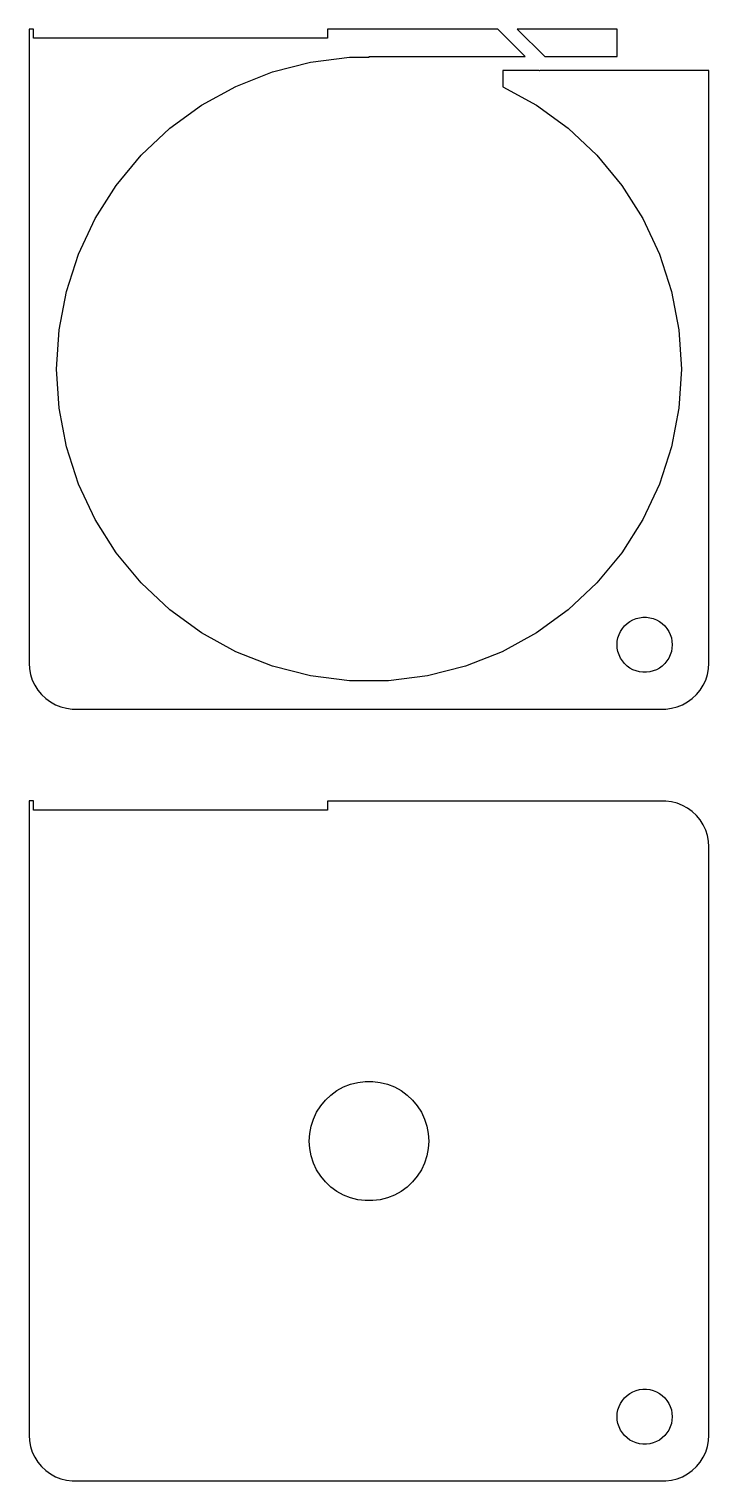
# Model space of a CAD drawing. Header units: metres. Extents: x -37 to 37, y 131 to 289.
import ezdxf

# ---------------------------------------------------------------- set-up
doc = ezdxf.new("R2010")
doc.units = ezdxf.units.M

msp = doc.modelspace()

# ---------------------------------------------------------------- linework, layer by layer
for p, q in [((-36.5, 289), (-37, 289)), ((-37, 289), (-37, 220)), ((-36.5, 288), (-36.5, 289)), ((-4.5, 288), (-36.5, 288)), ((14.0099, 288.99), (-4.5, 288.99)), ((-4.5, 288.99), (-4.5, 288)), ((17, 286), (14.0099, 288.99)), ((27, 288.99), (16.1312, 288.99)), ((16.1312, 288.99), (19.1213, 286)), ((27, 286), (27, 288.99)), ((0, 285.933), (0, 286)), ((0, 286), (17, 286)), ((19.1213, 286), (27, 286)), ((-10.5066, 284.336), (-6.37096, 285.398)), ((-6.37096, 285.398), (-2.13487, 285.933)), ((-2.13487, 285.933), (0, 285.933)), ((18.5, 284.5), (14.561, 284.5)), ((14.561, 284.5), (14.561, 282.718)), ((18.5533, 284.447), (18.5, 284.5)), ((18.6066, 284.5), (18.5533, 284.447)), ((36.9685, 284.5), (18.6066, 284.5)), ((37, 284), (36.9685, 284.5)), ((-14.4765, 282.764), (-10.5066, 284.336)), ((37, 220), (37, 284)), ((-18.2181, 280.707), (-14.4765, 282.764)), ((14.561, 282.718), (18.2181, 280.707)), ((-21.6724, 278.197), (-18.2181, 280.707)), ((18.2181, 280.707), (21.6724, 278.197)), ((-24.7849, 275.275), (-21.6724, 278.197)), ((21.6724, 278.197), (24.7849, 275.275)), ((-27.5066, 271.985), (-24.7849, 275.275)), ((24.7849, 275.275), (27.5066, 271.985)), ((-29.7944, 268.38), (-27.5066, 271.985)), ((27.5066, 271.985), (29.7944, 268.38)), ((-31.6124, 264.516), (-29.7944, 268.38)), ((29.7944, 268.38), (31.6124, 264.516)), ((-32.9318, 260.455), (-31.6124, 264.516)), ((31.6124, 264.516), (32.9318, 260.455)), ((-33.7319, 256.261), (-32.9318, 260.455)), ((32.9318, 260.455), (33.7319, 256.261)), ((-34, 252), (-33.7319, 256.261)), ((33.7319, 256.261), (34, 252)), ((-33.7319, 247.739), (-34, 252)), ((34, 252), (33.7319, 247.739)), ((-32.9318, 243.545), (-33.7319, 247.739)), ((33.7319, 247.739), (32.9318, 243.545)), ((-31.6124, 239.484), (-32.9318, 243.545)), ((32.9318, 243.545), (31.6124, 239.484)), ((-29.7944, 235.62), (-31.6124, 239.484)), ((31.6124, 239.484), (29.7944, 235.62)), ((-27.5066, 232.015), (-29.7944, 235.62)), ((29.7944, 235.62), (27.5066, 232.015)), ((-24.7849, 228.725), (-27.5066, 232.015)), ((27.5066, 232.015), (24.7849, 228.725)), ((-21.6724, 225.803), (-24.7849, 228.725)), ((24.7849, 228.725), (21.6724, 225.803)), ((-18.2181, 223.293), (-21.6724, 225.803)), ((21.6724, 225.803), (18.2181, 223.293)), ((28.0877, 224.312), (28.3925, 224.533)), ((28.3925, 224.533), (28.7227, 224.714)), ((28.7227, 224.714), (29.0729, 224.853)), ((29.0729, 224.853), (29.4379, 224.947)), ((29.4379, 224.947), (29.8116, 224.994)), ((29.8116, 224.994), (30.1884, 224.994)), ((30.1884, 224.994), (30.5621, 224.947)), ((30.5621, 224.947), (30.927, 224.853)), ((30.927, 224.853), (31.2773, 224.714)), ((31.2773, 224.714), (31.6075, 224.533)), ((31.6075, 224.533), (31.9123, 224.312)), ((-14.4765, 221.236), (-18.2181, 223.293)), ((18.2181, 223.293), (14.4765, 221.236)), ((27.0942, 222.746), (27.2107, 223.104)), ((27.2107, 223.104), (27.3711, 223.445)), ((27.3711, 223.445), (27.5729, 223.763)), ((27.5729, 223.763), (27.8131, 224.054)), ((27.8131, 224.054), (28.0877, 224.312)), ((31.9123, 224.312), (32.1869, 224.054)), ((32.1869, 224.054), (32.427, 223.763)), ((32.427, 223.763), (32.6289, 223.445)), ((32.6289, 223.445), (32.7893, 223.104)), ((32.7893, 223.104), (32.9057, 222.746)), ((-10.5066, 219.664), (-14.4765, 221.236)), ((14.4765, 221.236), (10.5066, 219.664)), ((27, 222), (27.0237, 222.376)), ((27.0237, 221.624), (27, 222)), ((27.0237, 222.376), (27.0942, 222.746)), ((27.0942, 221.254), (27.0237, 221.624)), ((27.2107, 220.896), (27.0942, 221.254)), ((32.9057, 221.254), (32.7893, 220.896)), ((32.9057, 222.746), (32.9763, 222.376)), ((32.9763, 221.624), (32.9057, 221.254)), ((32.9763, 222.376), (33, 222)), ((33, 222), (32.9763, 221.624)), ((-37, 220), (-36.9606, 219.373)), ((-6.37096, 218.602), (-10.5066, 219.664)), ((10.5066, 219.664), (6.37096, 218.602)), ((27.3711, 220.555), (27.2107, 220.896)), ((27.5729, 220.237), (27.3711, 220.555)), ((27.8131, 219.946), (27.5729, 220.237)), ((28.0877, 219.688), (27.8131, 219.946)), ((28.3925, 219.467), (28.0877, 219.688)), ((31.9123, 219.688), (31.6075, 219.467)), ((32.1869, 219.946), (31.9123, 219.688)), ((32.427, 220.237), (32.1869, 219.946)), ((32.6289, 220.555), (32.427, 220.237)), ((32.7893, 220.896), (32.6289, 220.555)), ((36.9606, 219.373), (37, 220)), ((-36.9606, 219.373), (-36.8429, 218.757)), ((-36.8429, 218.757), (-36.6489, 218.159)), ((-36.6489, 218.159), (-36.3815, 217.591)), ((-2.13487, 218.067), (-6.37096, 218.602)), ((2.13487, 218.067), (-2.13487, 218.067)), ((6.37096, 218.602), (2.13487, 218.067)), ((28.7227, 219.286), (28.3925, 219.467)), ((29.0729, 219.147), (28.7227, 219.286)), ((29.4379, 219.053), (29.0729, 219.147)), ((29.8116, 219.006), (29.4379, 219.053)), ((30.1884, 219.006), (29.8116, 219.006)), ((30.5621, 219.053), (30.1884, 219.006)), ((30.927, 219.147), (30.5621, 219.053)), ((31.2773, 219.286), (30.927, 219.147)), ((31.6075, 219.467), (31.2773, 219.286)), ((36.3815, 217.591), (36.6489, 218.159)), ((36.6489, 218.159), (36.8429, 218.757)), ((36.8429, 218.757), (36.9606, 219.373)), ((-36.3815, 217.591), (-36.0451, 217.061)), ((-36.0451, 217.061), (-35.6448, 216.577)), ((-35.6448, 216.577), (-35.1871, 216.147)), ((35.1871, 216.147), (35.6448, 216.577)), ((35.6448, 216.577), (36.0451, 217.061)), ((36.0451, 217.061), (36.3815, 217.591)), ((-35.1871, 216.147), (-34.6791, 215.778)), ((-34.6791, 215.778), (-34.1289, 215.476)), ((-34.1289, 215.476), (-33.5451, 215.245)), ((-33.5451, 215.245), (-32.9369, 215.089)), ((-32.9369, 215.089), (-32.3139, 215.01)), ((-32.3139, 215.01), (32.3139, 215.01)), ((32.3139, 215.01), (32.9369, 215.089)), ((32.9369, 215.089), (33.5451, 215.245)), ((33.5451, 215.245), (34.1289, 215.476)), ((34.1289, 215.476), (34.6791, 215.778)), ((34.6791, 215.778), (35.1871, 216.147)), ((-36.5, 205), (-37, 205)), ((-37, 205), (-37, 136)), ((-36.5, 204), (-36.5, 205)), ((-4.5, 204), (-36.5, 204)), ((32.3139, 204.99), (-4.5, 204.99)), ((-4.5, 204.99), (-4.5, 204)), ((32.9369, 204.911), (32.3139, 204.99)), ((33.5451, 204.755), (32.9369, 204.911)), ((34.1289, 204.524), (33.5451, 204.755)), ((34.6791, 204.222), (34.1289, 204.524)), ((35.1871, 203.853), (34.6791, 204.222)), ((35.6448, 203.423), (35.1871, 203.853)), ((36.0451, 202.939), (35.6448, 203.423)), ((36.3815, 202.409), (36.0451, 202.939)), ((36.6489, 201.841), (36.3815, 202.409)), ((36.8429, 201.243), (36.6489, 201.841)), ((36.9606, 200.627), (36.8429, 201.243)), ((37, 200), (36.9606, 200.627)), ((37, 136), (37, 200)), ((-3.48286, 173.488), (-2.76756, 173.881)), ((-2.76756, 173.881), (-2.00861, 174.182)), ((-2.00861, 174.182), (-1.21797, 174.385)), ((-1.21797, 174.385), (-0.40813, 174.487)), ((-0.40813, 174.487), (0.40813, 174.487)), ((0.40813, 174.487), (1.21797, 174.385)), ((1.21797, 174.385), (2.00861, 174.182)), ((2.00861, 174.182), (2.76756, 173.881)), ((2.76756, 173.881), (3.48286, 173.488)), ((-5.25861, 171.821), (-4.73828, 172.45)), ((-4.73828, 172.45), (-4.14325, 173.008)), ((-4.14325, 173.008), (-3.48286, 173.488)), ((3.48286, 173.488), (4.14325, 173.008)), ((4.14325, 173.008), (4.73828, 172.45)), ((4.73828, 172.45), (5.25861, 171.821)), ((-6.04353, 170.393), (-5.69598, 171.131)), ((-5.69598, 171.131), (-5.25861, 171.821)), ((5.25861, 171.821), (5.69598, 171.131)), ((5.69598, 171.131), (6.04353, 170.393)), ((-6.44873, 168.815), (-6.29578, 169.616)), ((-6.29578, 169.616), (-6.04353, 170.393)), ((6.04353, 170.393), (6.29578, 169.616)), ((6.29578, 169.616), (6.44873, 168.815)), ((-6.5, 168), (-6.44873, 168.815)), ((-6.44873, 167.185), (-6.5, 168)), ((6.44873, 168.815), (6.5, 168)), ((6.5, 168), (6.44873, 167.185)), ((-6.29578, 166.384), (-6.44873, 167.185)), ((-6.04353, 165.607), (-6.29578, 166.384)), ((6.29578, 166.384), (6.04353, 165.607)), ((6.44873, 167.185), (6.29578, 166.384)), ((-5.69598, 164.869), (-6.04353, 165.607)), ((-5.25861, 164.179), (-5.69598, 164.869)), ((5.69598, 164.869), (5.25861, 164.179)), ((6.04353, 165.607), (5.69598, 164.869)), ((-4.73828, 163.55), (-5.25861, 164.179)), ((-4.14325, 162.992), (-4.73828, 163.55)), ((-3.48286, 162.512), (-4.14325, 162.992)), ((4.14325, 162.992), (3.48286, 162.512)), ((4.73828, 163.55), (4.14325, 162.992)), ((5.25861, 164.179), (4.73828, 163.55)), ((-2.76756, 162.119), (-3.48286, 162.512)), ((-2.00861, 161.818), (-2.76756, 162.119)), ((-1.21797, 161.615), (-2.00861, 161.818)), ((-0.40813, 161.513), (-1.21797, 161.615)), ((0.40813, 161.513), (-0.40813, 161.513)), ((1.21797, 161.615), (0.40813, 161.513)), ((2.00861, 161.818), (1.21797, 161.615)), ((2.76756, 162.119), (2.00861, 161.818)), ((3.48286, 162.512), (2.76756, 162.119)), ((28.3925, 140.533), (28.7227, 140.714)), ((28.7227, 140.714), (29.0729, 140.853)), ((29.0729, 140.853), (29.4379, 140.947)), ((29.4379, 140.947), (29.8116, 140.994)), ((29.8116, 140.994), (30.1884, 140.994)), ((30.1884, 140.994), (30.5621, 140.947)), ((30.5621, 140.947), (30.927, 140.853)), ((30.927, 140.853), (31.2773, 140.714)), ((31.2773, 140.714), (31.6075, 140.533)), ((27.0942, 138.746), (27.2107, 139.104)), ((27.2107, 139.104), (27.3711, 139.445)), ((27.3711, 139.445), (27.5729, 139.763)), ((27.5729, 139.763), (27.8131, 140.054)), ((27.8131, 140.054), (28.0877, 140.312)), ((28.0877, 140.312), (28.3925, 140.533)), ((31.6075, 140.533), (31.9123, 140.312)), ((31.9123, 140.312), (32.1869, 140.054)), ((32.1869, 140.054), (32.427, 139.763)), ((32.427, 139.763), (32.6289, 139.445)), ((32.6289, 139.445), (32.7893, 139.104)), ((32.7893, 139.104), (32.9057, 138.746)), ((27, 138), (27.0237, 138.376)), ((27.0237, 137.624), (27, 138)), ((27.0237, 138.376), (27.0942, 138.746)), ((27.0942, 137.254), (27.0237, 137.624)), ((32.9057, 138.746), (32.9763, 138.376)), ((32.9763, 137.624), (32.9057, 137.254)), ((32.9763, 138.376), (33, 138)), ((33, 138), (32.9763, 137.624)), ((-37, 136), (-36.9606, 135.373)), ((27.2107, 136.896), (27.0942, 137.254)), ((27.3711, 136.555), (27.2107, 136.896)), ((27.5729, 136.237), (27.3711, 136.555)), ((27.8131, 135.946), (27.5729, 136.237)), ((28.0877, 135.688), (27.8131, 135.946)), ((32.1869, 135.946), (31.9123, 135.688)), ((32.427, 136.237), (32.1869, 135.946)), ((32.6289, 136.555), (32.427, 136.237)), ((32.7893, 136.896), (32.6289, 136.555)), ((32.9057, 137.254), (32.7893, 136.896)), ((36.9606, 135.373), (37, 136)), ((-36.9606, 135.373), (-36.8429, 134.757)), ((-36.8429, 134.757), (-36.6489, 134.159)), ((28.3925, 135.467), (28.0877, 135.688)), ((28.7227, 135.286), (28.3925, 135.467)), ((29.0729, 135.147), (28.7227, 135.286)), ((29.4379, 135.053), (29.0729, 135.147)), ((29.8116, 135.006), (29.4379, 135.053)), ((30.1884, 135.006), (29.8116, 135.006)), ((30.5621, 135.053), (30.1884, 135.006)), ((30.927, 135.147), (30.5621, 135.053)), ((31.2773, 135.286), (30.927, 135.147)), ((31.6075, 135.467), (31.2773, 135.286)), ((31.9123, 135.688), (31.6075, 135.467)), ((36.6489, 134.159), (36.8429, 134.757)), ((36.8429, 134.757), (36.9606, 135.373)), ((-36.6489, 134.159), (-36.3815, 133.591)), ((-36.3815, 133.591), (-36.0451, 133.061)), ((-36.0451, 133.061), (-35.6448, 132.577)), ((35.6448, 132.577), (36.0451, 133.061)), ((36.0451, 133.061), (36.3815, 133.591)), ((36.3815, 133.591), (36.6489, 134.159)), ((-35.6448, 132.577), (-35.1871, 132.147)), ((-35.1871, 132.147), (-34.6791, 131.778)), ((-34.6791, 131.778), (-34.1289, 131.476)), ((-34.1289, 131.476), (-33.5451, 131.245)), ((-33.5451, 131.245), (-32.9369, 131.089)), ((32.9369, 131.089), (33.5451, 131.245)), ((33.5451, 131.245), (34.1289, 131.476)), ((34.1289, 131.476), (34.6791, 131.778)), ((34.6791, 131.778), (35.1871, 132.147)), ((35.1871, 132.147), (35.6448, 132.577)), ((-32.9369, 131.089), (-32.3139, 131.01)), ((-32.3139, 131.01), (32.3139, 131.01)), ((32.3139, 131.01), (32.9369, 131.089))]:
    msp.add_line(p, q)

doc.saveas('drawing.dxf')
